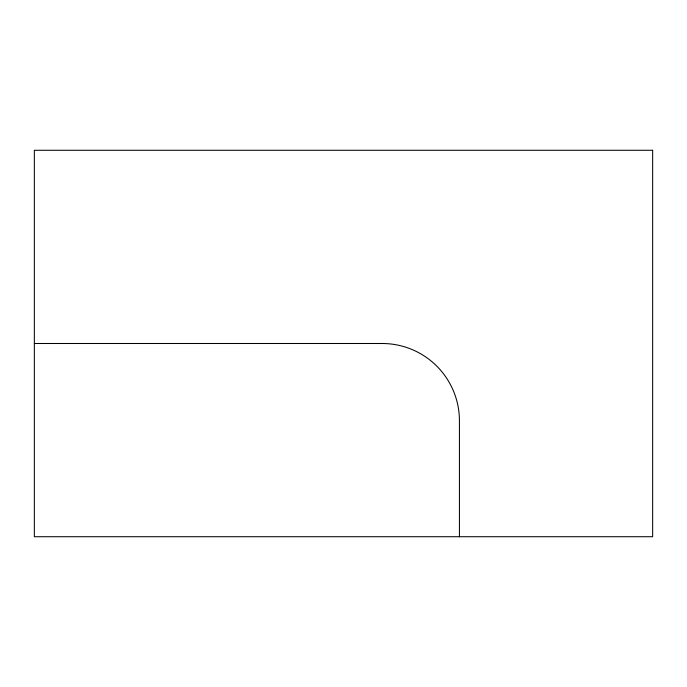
<?xml version="1.0" encoding="UTF-8"?>
<svg xmlns="http://www.w3.org/2000/svg" width="687" height="687" viewBox="0 0 687 687"><rect width="100%" height="100%" fill="white"/><g stroke="black" fill="none" stroke-linecap="round" stroke-linejoin="round"><path stroke-width="1.03" d="M34.35 343.5L382.144 343.5A77.287 77.287 0 0 1 459.431 420.788L459.431 536.719M652.65 150.281L34.35 150.281L34.35 536.719L652.65 536.719L652.65 150.281"/></g></svg>
